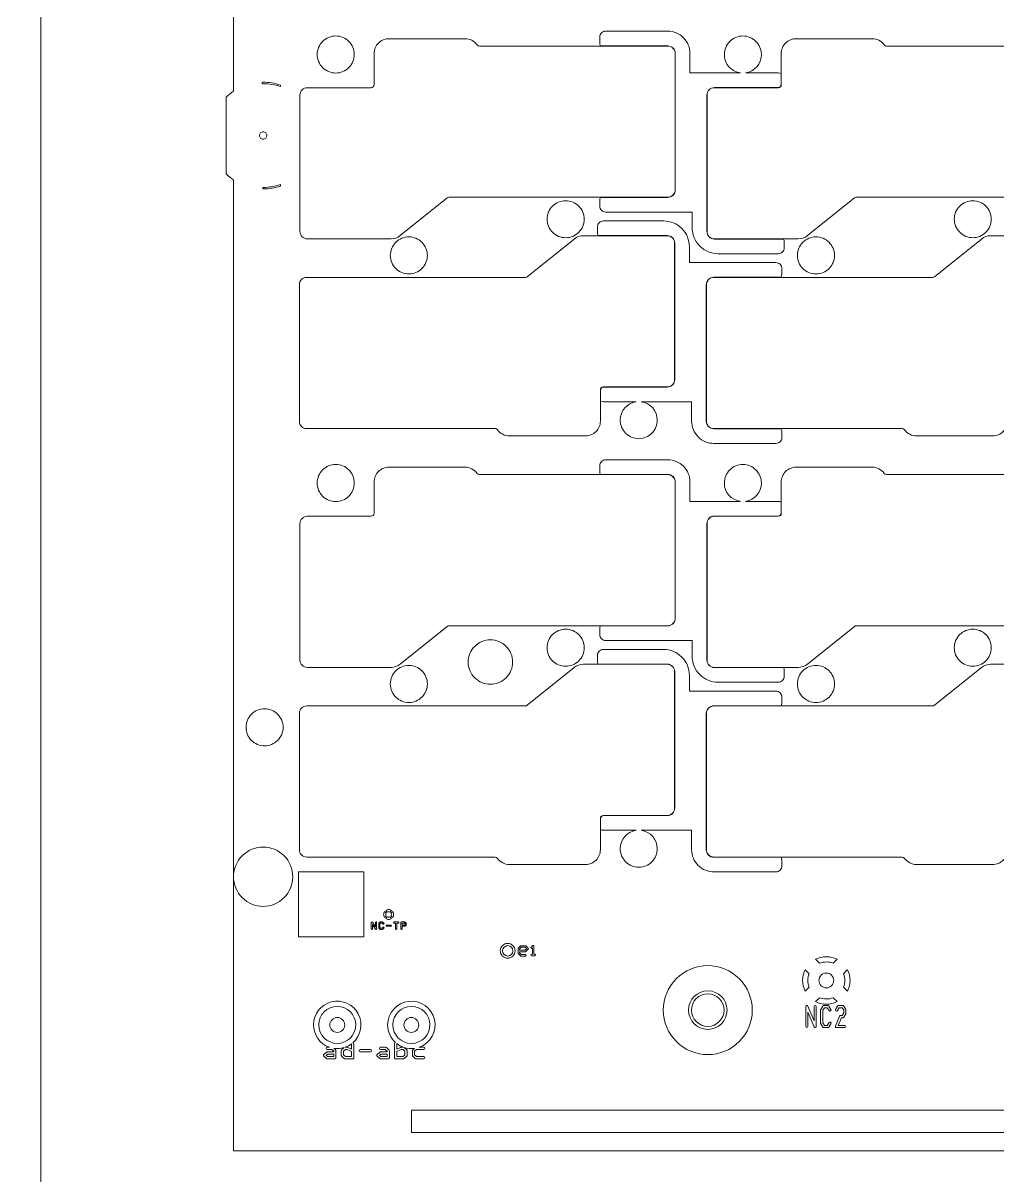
# Model space of a CAD drawing. Extents: x 2541 to 3941, y 2348 to 3338.
# Drawn here: x 3056.4 to 3122.2, y 2698.8 to 2776.6 of the extents above; entities that cross this region are included whole.
import ezdxf

# ---------------------------------------------------------------- set-up
doc = ezdxf.new("R2010")
doc.units = 0
doc.layers.get('0').update_dxf_attribs({"lineweight": 0})

msp = doc.modelspace()

# ---------------------------------------------------------------- linework, layer by layer
for p, q in [((3081.34073, 2716.25812), (3081.23172, 2716.36713)), ((3078.5665, 2707.38731), (3078.5665, 2707.73485))]:
    msp.add_line(p, q)
at = {"linetype": 'Continuous'}
for points in [[(3056.60194, 2683.81142, -1), (3056.60194, 2684.21142), (3057.60194, 2684.21142), (3057.60194, 2700.51142), (3057.60194, 2908.81142), (3056.60194, 2908.81142, -1), (3056.60194, 2909.21142), (3057.60194, 2909.21142), (3057.60194, 3107.51142), (3057.60194, 3123.81142), (3056.60194, 3123.81142, -1), (3056.60194, 3124.21142), (3057.60194, 3124.21142), (3057.60194, 3150.51142), (3070.60194, 3150.51142), (3324.60194, 3150.51142), (3337.60194, 3150.51142), (3337.60194, 3124.21142), (3338.60194, 3124.21142, -1), (3338.60194, 3123.81142), (3337.60194, 3123.81142), (3337.60194, 3107.51142)], [(3070.60194, 3084.01142), (3070.60194, 3062.00474, 0.044688), (3070.10194, 3061.60178), (3070.10194, 3056.42105, 0.044688), (3070.60194, 3056.01809), (3070.60194, 2912.00474, 0.044688), (3070.10194, 2911.60178), (3070.10194, 2906.42105, 0.044688), (3070.60194, 2906.01809), (3070.60194, 2772.00474, 0.044688), (3070.10194, 2771.60178), (3070.10194, 2766.42105)], [(3070.60194, 2719.01142), (3070.60194, 2700.51142), (3191.67105, 2700.51142, -0.200348), (3194.10194, 2704.44345), (3194.10194, 2713.91142), (3201.10194, 2713.91142), (3201.10194, 2704.43504, -0.199723), (3203.5211, 2700.51142), (3324.60194, 2700.51142), (3324.60194, 2754.01142), (3324.60194, 2756.01809, 0.044688), (3325.10194, 2756.42105), (3325.10194, 2761.60178, 0.044688), (3324.60194, 2762.00474), (3324.60194, 2906.01809, 0.044688), (3325.10194, 2906.42105)], [(3095.31552, 2764.25142), (3095.31552, 2764.65142, -0.124386), (3095.36352, 2764.84142), (3099.90041, 2764.84142, 0.414365), (3100.41028, 2765.35155), (3100.41028, 2774.55142, 0.414366), (3099.90041, 2775.06155), (3095.36352, 2775.06155, -0.124392), (3095.31552, 2775.25155), (3095.31552, 2775.65155, -0.414218), (3095.71552, 2776.05155), (3099.90041, 2776.05155, -0.414364), (3101.40028, 2774.55091), (3101.40028, 2773.24155), (3104.80174, 2773.24155)], [(3104.80174, 2773.24155, -0.375312), (3103.71909, 2774.48073, -0.414215), (3104.96959, 2775.73123, -0.414215), (3106.22009, 2774.48073, -0.375311), (3105.13743, 2773.24155)], [(3105.13743, 2773.24155), (3107.35739, 2773.24155, -0.124388), (3107.54739, 2773.19354), (3107.54739, 2772.44155, -0.414224), (3107.35739, 2772.25155), (3103.05042, 2772.25155, 0.414218), (3102.54029, 2771.74142), (3102.54029, 2762.54154, 0.414217), (3103.05042, 2762.03142), (3107.70939, 2762.03142, -0.124388), (3107.75739, 2761.84142), (3107.75739, 2761.44142, -0.414218), (3107.35739, 2761.04142), (3103.30029, 2761.04142, -0.414215), (3101.55029, 2762.79142), (3101.55029, 2763.85142), (3095.71552, 2763.85142, -0.414218), (3095.31552, 2764.25142)], [(3070.10194, 2766.42105, 0.044688), (3070.60194, 2766.01809), (3070.60194, 2719.01142)], [(3095.15648, 2762.45142), (3095.15648, 2762.85142, -0.414218), (3095.55648, 2763.25142), (3099.61358, 2763.25142, -0.414215), (3101.36358, 2761.50142), (3101.36358, 2760.44142), (3107.19836, 2760.44142, -0.414218), (3107.59836, 2760.04142), (3107.59836, 2759.64142, -0.124388), (3107.55035, 2759.45142), (3103.01346, 2759.45142, 0.414365), (3102.50359, 2758.94129), (3102.50359, 2749.74142, 0.414366), (3103.01346, 2749.23128), (3107.55035, 2749.23128, -0.124388), (3107.59836, 2749.04128), (3107.59836, 2748.64128, -0.414218), (3107.19836, 2748.24128), (3103.01346, 2748.24128, -0.414364), (3101.51359, 2749.74192), (3101.51359, 2751.05129), (3098.11213, 2751.05129)], [(3097.77644, 2751.05129), (3095.55648, 2751.05129, -0.124386), (3095.36648, 2751.09929), (3095.36648, 2751.85129, -0.414224), (3095.55648, 2752.04129), (3099.86346, 2752.04129, 0.414218), (3100.37358, 2752.55141), (3100.37358, 2761.75129, 0.414217), (3099.86346, 2762.26142), (3095.20448, 2762.26142, -0.124392), (3095.15648, 2762.45142)], [(3098.11213, 2751.05129, -0.375312), (3099.19479, 2749.8121, -0.414215), (3097.94429, 2748.5616, -0.414215), (3096.69379, 2749.8121, -0.375311), (3097.77644, 2751.05129)], [(3095.31552, 2735.34142), (3095.31552, 2735.74142, -0.124386), (3095.36352, 2735.93142), (3099.90041, 2735.93142, 0.414365), (3100.41028, 2736.44155), (3100.41028, 2745.64142, 0.414366), (3099.90041, 2746.15155), (3095.36352, 2746.15155, -0.124392), (3095.31552, 2746.34155), (3095.31552, 2746.74155, -0.414218), (3095.71552, 2747.14155), (3099.90041, 2747.14155, -0.414364), (3101.40028, 2745.64091), (3101.40028, 2744.33155), (3104.80174, 2744.33155)], [(3104.80174, 2744.33155, -0.375312), (3103.71909, 2745.57073, -0.414215), (3104.96959, 2746.82123, -0.414215), (3106.22009, 2745.57073, -0.375311), (3105.13743, 2744.33155)], [(3105.13743, 2744.33155), (3107.35739, 2744.33155, -0.124388), (3107.54739, 2744.28354), (3107.54739, 2743.53155, -0.414224), (3107.35739, 2743.34155), (3103.05042, 2743.34155, 0.414218), (3102.54029, 2742.83142), (3102.54029, 2733.63154, 0.414217), (3103.05042, 2733.12142), (3107.70939, 2733.12142, -0.124388), (3107.75739, 2732.93142), (3107.75739, 2732.53142, -0.414218), (3107.35739, 2732.13142), (3103.30029, 2732.13142, -0.414215), (3101.55029, 2733.88142), (3101.55029, 2734.94142), (3095.71552, 2734.94142, -0.414218), (3095.31552, 2735.34142)], [(3095.15648, 2733.54142), (3095.15648, 2733.94142, -0.414218), (3095.55648, 2734.34142), (3099.61358, 2734.34142, -0.414215), (3101.36358, 2732.59142), (3101.36358, 2731.53142), (3107.19836, 2731.53142, -0.414218), (3107.59836, 2731.13142), (3107.59836, 2730.73142, -0.124388), (3107.55035, 2730.54142), (3103.01346, 2730.54142, 0.414365), (3102.50359, 2730.03129), (3102.50359, 2720.83142, 0.414366), (3103.01346, 2720.32128), (3107.55035, 2720.32128, -0.124388), (3107.59836, 2720.13128), (3107.59836, 2719.73128, -0.414218), (3107.19836, 2719.33128), (3103.01346, 2719.33128, -0.414364), (3101.51359, 2720.83192), (3101.51359, 2722.14129), (3098.11213, 2722.14129)], [(3097.77644, 2722.14129), (3095.55648, 2722.14129, -0.124386), (3095.36648, 2722.18929), (3095.36648, 2722.94129, -0.414224), (3095.55648, 2723.13129), (3099.86346, 2723.13129, 0.414218), (3100.37358, 2723.64141), (3100.37358, 2732.84129, 0.414217), (3099.86346, 2733.35142), (3095.20448, 2733.35142, -0.124392), (3095.15648, 2733.54142)], [(3098.11213, 2722.14129, -0.375312), (3099.19479, 2720.9021, -0.414215), (3097.94429, 2719.6516, -0.414215), (3096.69379, 2720.9021, -0.375311), (3097.77644, 2722.14129)], [(3080.8687, 2716.73015, -0.160546), (3081.06936, 2716.79628, -0.160548), (3081.27002, 2716.73015)], [(3080.79799, 2716.65944), (3080.907, 2716.55043, 0.129207), (3080.88292, 2716.45878, 0.129217), (3080.907, 2716.36713), (3080.79799, 2716.25812)], [(3081.27002, 2716.73015), (3081.16101, 2716.62114, 0.129207), (3081.06936, 2716.64522, 0.129217), (3080.97771, 2716.62114), (3080.8687, 2716.73015)], [(3080.8687, 2716.18741), (3080.97771, 2716.29642, 0.129207), (3081.06936, 2716.27234, 0.129217), (3081.16101, 2716.29642), (3081.27002, 2716.18741)], [(3081.27002, 2716.18741, -0.160546), (3081.06936, 2716.12128, -0.160548), (3080.8687, 2716.18741)], [(3081.23172, 2716.36713, 0.129207), (3081.2558, 2716.45878, 0.129217), (3081.23172, 2716.55043), (3081.34073, 2716.65944)], [(3081.34073, 2716.65944, -0.160546), (3081.40686, 2716.45878, -0.160548), (3081.34073, 2716.25812)], [(3079.89936, 2715.49878), (3079.89936, 2715.9159, -0.743057), (3079.97264, 2715.93818), (3080.17751, 2715.63089)], [(3079.97936, 2715.78389), (3079.97936, 2715.49878, -1), (3079.89936, 2715.49878)], [(3080.17751, 2715.63089), (3080.17751, 2715.916, -1), (3080.25751, 2715.916), (3080.25751, 2715.49888, -0.743057), (3080.18422, 2715.47659), (3079.97936, 2715.78389)], [(3090.77295, 2714.20503), (3090.75897, 2714.19104, -1), (3090.68826, 2714.26175)], [(3090.82295, 2713.67971), (3090.72361, 2713.67971, -1), (3090.72361, 2713.77971), (3090.77295, 2713.77971), (3090.77295, 2714.20503)], [(3090.68826, 2714.26175), (3090.78744, 2714.36094, -0.669786), (3090.87295, 2714.32574), (3090.87295, 2713.77971), (3090.92229, 2713.77971, -1), (3090.92229, 2713.67971), (3090.82295, 2713.67971)], [(3111.32563, 2713.4384, 0.026045), (3111.28703, 2713.40362), (3111.05848, 2713.17506, 0.191101), (3110.13666, 2713.17159, 0.046577), (3110.07735, 2713.24311), (3109.90131, 2713.41915, 0.01475), (3109.87997, 2713.43927)], [(3109.17408, 2712.73338, 0.014753), (3109.1942, 2712.71205), (3109.37025, 2712.536, 0.046581), (3109.44176, 2712.4767, 0.095646), (3109.35194, 2712.01142, 0.094853), (3109.4403, 2711.54979, 0.035499), (3109.38679, 2711.50337), (3109.17367, 2711.29026)], [(3111.76507, 2711.55358, 0.189441), (3111.76558, 2712.46796), (3111.99414, 2712.69651, 0.026043), (3112.02892, 2712.73511)], [(3112.0302, 2711.29026), (3111.7912, 2711.52926, 0.017924), (3111.76507, 2711.55358)], [(3076.00194, 2709.01142, -1.546085), (3078.66377, 2707.81454, -0.328453), (3078.7165, 2707.74292), (3078.7165, 2706.79921, -0.414241), (3078.6415, 2706.72421), (3078.11997, 2706.72421, -0.187191), (3078.0694, 2706.74383), (3077.89607, 2706.90065, -0.213178), (3077.87113, 2706.9565), (3077.87113, 2707.27107, -0.213189), (3077.89607, 2707.32691), (3078.06522, 2707.47996)], [(3081.00194, 2709.01142, -1.930908), (3083.13648, 2707.50335), (3083.4415, 2707.50335, -1), (3083.4415, 2707.35335), (3082.94887, 2707.35335), (3082.82113, 2707.23778), (3082.82113, 2706.98978), (3082.94887, 2706.87421), (3083.4415, 2706.87421, -1), (3083.4415, 2706.72421), (3082.91997, 2706.72421, -0.187191), (3082.8694, 2706.74383), (3082.69607, 2706.90065, -0.213178), (3082.67113, 2706.9565), (3082.67113, 2707.27107, -0.213189), (3082.69607, 2707.32691), (3082.80357, 2707.42417)], [(3109.88078, 2710.58315), (3110.09389, 2710.79627, 0.035499), (3110.14031, 2710.84978, 0.190574), (3111.05977, 2710.84828, 0.017926), (3111.0841, 2710.82215), (3111.3231, 2710.58315)], [(3109.21191, 2708.90403), (3109.21191, 2710.24499, -0.819287), (3109.35606, 2710.27411), (3109.77482, 2709.27648)], [(3109.36191, 2709.87263), (3109.36191, 2708.90403, -1), (3109.21191, 2708.90403)], [(3109.77482, 2709.27648), (3109.77482, 2710.24509, -1), (3109.92482, 2710.24509), (3109.92482, 2708.90413, -0.819287), (3109.78067, 2708.875), (3109.36191, 2709.87263)], [(3111.21775, 2708.93305), (3111.49921, 2709.60358, -0.302454), (3111.56846, 2709.64956), (3111.66768, 2709.64956), (3111.77482, 2709.81971), (3111.77482, 2709.99993), (3111.66768, 2710.17009), (3111.46904, 2710.17009), (3111.35037, 2709.98161, -1), (3111.22344, 2710.06154), (3111.36417, 2710.28505, -0.258991), (3111.42799, 2710.32009), (3111.70874, 2710.32009, -0.258991), (3111.77256, 2710.28505), (3111.91329, 2710.06154, -0.142673), (3111.92482, 2710.02122), (3111.92482, 2709.79842, -0.142673), (3111.91329, 2709.7581), (3111.77256, 2709.53459, -0.258991), (3111.70874, 2709.49956), (3111.61822, 2709.49956), (3111.39973, 2708.97903)], [(3082.11331, 2707.48786, -0.021793), (3082.11823, 2707.48373), (3082.29156, 2707.32691, -0.213178), (3082.3165, 2707.27107), (3082.3165, 2706.9565, -0.213189), (3082.29156, 2706.90065), (3082.11823, 2706.74383, -0.187203), (3082.06765, 2706.72421), (3081.54613, 2706.72421, -0.414241), (3081.47113, 2706.79921), (3081.47113, 2707.74292, -0.378682), (3081.53694, 2707.81736, -0.213789), (3081.00194, 2709.01142)], [(3111.39973, 2708.97903), (3111.84982, 2708.97903, -1), (3111.84982, 2708.82903), (3111.28701, 2708.82903, -0.536473), (3111.21775, 2708.93305)], [(3077.5165, 2707.11378), (3077.5165, 2706.79921, -0.414241), (3077.4415, 2706.72421), (3076.91997, 2706.72421, -0.187191), (3076.8694, 2706.74383), (3076.69581, 2706.90088, -0.443818), (3076.69581, 2707.01211), (3076.8694, 2707.16916, -0.187203), (3076.91997, 2707.18878), (3077.3665, 2707.18878), (3077.3665, 2707.23778), (3077.23876, 2707.35335), (3076.91997, 2707.35335, -1), (3076.91997, 2707.50335), (3077.06739, 2707.50335)], [(3078.13649, 2707.50335), (3078.29381, 2707.50335, -0.107692), (3078.32499, 2707.49656), (3078.5665, 2707.38731)], [(3080.29581, 2706.90088, -0.443818), (3080.29581, 2707.01211), (3080.4694, 2707.16916, -0.187203), (3080.51997, 2707.18878), (3080.9665, 2707.18878), (3080.9665, 2707.23778), (3080.83876, 2707.35335), (3080.51997, 2707.35335, -1), (3080.51997, 2707.50335), (3080.86765, 2707.50335, -0.187191), (3080.91823, 2707.48373), (3081.09156, 2707.32691, -0.213178), (3081.1165, 2707.27107), (3081.1165, 2707.11378)], [(3081.621, 2707.74739, -0.015451), (3081.62113, 2707.74292), (3081.62113, 2707.38731)], [(3081.62113, 2707.38731), (3081.86263, 2707.49656, -0.107672), (3081.89381, 2707.50335), (3082.0674, 2707.50335)], [(3077.38126, 2707.42671), (3077.49156, 2707.32691, -0.213178), (3077.5165, 2707.27107), (3077.5165, 2707.11378)], [(3081.1165, 2707.11378), (3081.1165, 2706.79921, -0.414241), (3081.0415, 2706.72421), (3080.51997, 2706.72421, -0.187191), (3080.4694, 2706.74383), (3080.29581, 2706.90088)]]:
    msp.add_lwpolyline(points, format="xyb", dxfattribs=at)
for points in [[(3075.08029, 2762.54154), (3075.08029, 2771.74142, -0.414219), (3075.58042, 2772.24155), (3079.88739, 2772.24155, 0.414223), (3080.08739, 2772.44155), (3080.08739, 2774.54634, -0.414215), (3081.08739, 2775.54634), (3086.22429, 2775.54634, -0.24029), (3087.03392, 2775.13374, 0.240069), (3087.19536, 2775.05155), (3099.90041, 2775.05155, -0.414366), (3100.40028, 2774.55142), (3100.40028, 2765.35154, -0.414365), (3099.90041, 2764.85142), (3085.15088, 2764.85142, 0.170771), (3085.02567, 2764.80738), (3081.85472, 2762.26163, -0.170765), (3081.22862, 2762.04142), (3075.58042, 2762.04142, -0.414218)], [(3076.24909, 2774.48073, -0.414215), (3077.49959, 2775.73123, -0.414215), (3078.75009, 2774.48073, -0.414215), (3077.49959, 2773.23023, -0.414215)], [(3102.55029, 2762.54154), (3102.55029, 2771.74142, -0.414219), (3103.05042, 2772.24155), (3107.35739, 2772.24155, 0.414223), (3107.55739, 2772.44155), (3107.55739, 2774.54634, -0.414215), (3108.55739, 2775.54634), (3113.69429, 2775.54634, -0.24029), (3114.50392, 2775.13374, 0.240069), (3114.66536, 2775.05155), (3127.37041, 2775.05155, -0.414366), (3127.87028, 2774.55142), (3127.87028, 2765.35154, -0.414365), (3127.37041, 2764.85142), (3112.62088, 2764.85142, 0.170771), (3112.49567, 2764.80738), (3109.32472, 2762.26163, -0.170765), (3108.69862, 2762.04142), (3103.05042, 2762.04142, -0.414218)], [(3072.57705, 2772.61133, -0.084269), (3073.76632, 2772.41791), (3073.76632, 2772.31205, 0.086732), (3072.57774, 2772.51133, -1)], [(3072.35194, 2769.01142, -0.414222), (3072.60194, 2769.26142, -0.414222), (3072.85194, 2769.01142, -0.414222), (3072.60194, 2768.76142, -0.414222)], [(3072.62461, 2765.5115, 0.083361), (3073.76632, 2765.71078), (3073.76632, 2765.60492, -0.080899), (3072.62526, 2765.4115, -1)], [(3091.7617, 2763.36753, -0.414215), (3093.0122, 2764.61803, -0.414215), (3094.2627, 2763.36753, -0.414215), (3093.0122, 2762.11703, -0.414215)], [(3119.2317, 2763.36753, -0.414215), (3120.4822, 2764.61803, -0.414215), (3121.7327, 2763.36753, -0.414215), (3120.4822, 2762.11703, -0.414215)], [(3075.04359, 2749.74141), (3075.04359, 2758.94129, -0.414365), (3075.54346, 2759.44142), (3090.29299, 2759.44142, 0.170771), (3090.4182, 2759.48545), (3093.58915, 2762.0312, -0.170765), (3094.21525, 2762.25142), (3099.86346, 2762.25142, -0.414218), (3100.36358, 2761.75129), (3100.36358, 2752.55141, -0.414219), (3099.86346, 2752.05129), (3095.55648, 2752.05129, 0.414223), (3095.35648, 2751.85129), (3095.35648, 2749.74649, -0.414215), (3094.35648, 2748.74649), (3089.21959, 2748.74649, -0.24029), (3088.40995, 2749.15909, 0.240069), (3088.24851, 2749.24128), (3075.54346, 2749.24128, -0.414366)], [(3081.18117, 2760.9253, -0.414215), (3082.43167, 2762.1758, -0.414215), (3083.68217, 2760.9253, -0.414215), (3082.43167, 2759.6748, -0.414215)], [(3102.51359, 2749.74141), (3102.51359, 2758.94129, -0.414365), (3103.01346, 2759.44142), (3117.76299, 2759.44142, 0.170771), (3117.8882, 2759.48545), (3121.05915, 2762.0312, -0.170765), (3121.68525, 2762.25142), (3127.33346, 2762.25142, -0.414218), (3127.83358, 2761.75129), (3127.83358, 2752.55141, -0.414219), (3127.33346, 2752.05129), (3123.02648, 2752.05129, 0.414223), (3122.82648, 2751.85129), (3122.82648, 2749.74649, -0.414215), (3121.82648, 2748.74649), (3116.68959, 2748.74649, -0.24029), (3115.87995, 2749.15909, 0.240069), (3115.71851, 2749.24128), (3103.01346, 2749.24128, -0.414366)], [(3108.65117, 2760.9253, -0.414215), (3109.90167, 2762.1758, -0.414215), (3111.15217, 2760.9253, -0.414215), (3109.90167, 2759.6748, -0.414215)], [(3075.08029, 2733.63154), (3075.08029, 2742.83142, -0.414219), (3075.58042, 2743.33155), (3079.88739, 2743.33155, 0.414223), (3080.08739, 2743.53155), (3080.08739, 2745.63634, -0.414215), (3081.08739, 2746.63634), (3086.22429, 2746.63634, -0.24029), (3087.03392, 2746.22374, 0.240069), (3087.19536, 2746.14155), (3099.90041, 2746.14155, -0.414366), (3100.40028, 2745.64142), (3100.40028, 2736.44154, -0.414365), (3099.90041, 2735.94142), (3085.15088, 2735.94142, 0.170771), (3085.02567, 2735.89738), (3081.85472, 2733.35163, -0.170765), (3081.22862, 2733.13142), (3075.58042, 2733.13142, -0.414218)], [(3076.24909, 2745.57073, -0.414215), (3077.49959, 2746.82123, -0.414215), (3078.75009, 2745.57073, -0.414215), (3077.49959, 2744.32023, -0.414215)], [(3102.55029, 2733.63154), (3102.55029, 2742.83142, -0.414219), (3103.05042, 2743.33155), (3107.35739, 2743.33155, 0.414223), (3107.55739, 2743.53155), (3107.55739, 2745.63634, -0.414215), (3108.55739, 2746.63634), (3113.69429, 2746.63634, -0.24029), (3114.50392, 2746.22374, 0.240069), (3114.66536, 2746.14155), (3127.37041, 2746.14155, -0.414366), (3127.87028, 2745.64142), (3127.87028, 2736.44154, -0.414365), (3127.37041, 2735.94142), (3112.62088, 2735.94142, 0.170771), (3112.49567, 2735.89738), (3109.32472, 2733.35163, -0.170765), (3108.69862, 2733.13142), (3103.05042, 2733.13142, -0.414218)], [(3091.7617, 2734.45753, -0.414215), (3093.0122, 2735.70803, -0.414215), (3094.2627, 2734.45753, -0.414215), (3093.0122, 2733.20703, -0.414215)], [(3119.2317, 2734.45753, -0.414215), (3120.4822, 2735.70803, -0.414215), (3121.7327, 2734.45753, -0.414215), (3120.4822, 2733.20703, -0.414215)], [(3086.43691, 2733.49142, -0.414215), (3087.93691, 2734.99142, -0.414215), (3089.43691, 2733.49142, -0.414215), (3087.93691, 2731.99142, -0.414215)], [(3075.04359, 2720.83141), (3075.04359, 2730.03129, -0.414365), (3075.54346, 2730.53142), (3090.29299, 2730.53142, 0.170771), (3090.4182, 2730.57545), (3093.58915, 2733.1212, -0.170765), (3094.21525, 2733.34142), (3099.86346, 2733.34142, -0.414218), (3100.36358, 2732.84129), (3100.36358, 2723.64141, -0.414219), (3099.86346, 2723.14129), (3095.55648, 2723.14129, 0.414223), (3095.35648, 2722.94129), (3095.35648, 2720.83649, -0.414215), (3094.35648, 2719.83649), (3089.21959, 2719.83649, -0.24029), (3088.40995, 2720.24909, 0.240069), (3088.24851, 2720.33128), (3075.54346, 2720.33128, -0.414366)], [(3081.18117, 2732.0153, -0.414215), (3082.43167, 2733.2658, -0.414215), (3083.68217, 2732.0153, -0.414215), (3082.43167, 2730.7648, -0.414215)], [(3102.51359, 2720.83141), (3102.51359, 2730.03129, -0.414365), (3103.01346, 2730.53142), (3117.76299, 2730.53142, 0.170771), (3117.8882, 2730.57545), (3121.05915, 2733.1212, -0.170765), (3121.68525, 2733.34142), (3127.33346, 2733.34142, -0.414218), (3127.83358, 2732.84129), (3127.83358, 2723.64141, -0.414219), (3127.33346, 2723.14129), (3123.02648, 2723.14129, 0.414223), (3122.82648, 2722.94129), (3122.82648, 2720.83649, -0.414215), (3121.82648, 2719.83649), (3116.68959, 2719.83649, -0.24029), (3115.87995, 2720.24909, 0.240069), (3115.71851, 2720.33128), (3103.01346, 2720.33128, -0.414366)], [(3108.65117, 2732.0153, -0.414215), (3109.90167, 2733.2658, -0.414215), (3111.15217, 2732.0153, -0.414215), (3109.90167, 2730.7648, -0.414215)], [(3071.44629, 2729.09055, -0.414215), (3072.69679, 2730.34105, -0.414215), (3073.94729, 2729.09055, -0.414215), (3072.69679, 2727.84005, -0.414215)], [(3070.60194, 2719.01142, -0.414214), (3072.60194, 2721.01142, -0.414214), (3074.60194, 2719.01142, -0.414214), (3072.60194, 2717.01142, -0.414214)], [(3080.39936, 2715.5686), (3080.39936, 2715.84617, -0.200868), (3080.41108, 2715.87475), (3080.48061, 2715.94428, -0.200868), (3080.50918, 2715.956), (3080.64768, 2715.956, -0.200868), (3080.67626, 2715.94428), (3080.74579, 2715.87475, -1), (3080.68922, 2715.81818), (3080.6314, 2715.876), (3080.52547, 2715.876), (3080.47936, 2715.82989), (3080.47936, 2715.58488), (3080.52547, 2715.53878), (3080.6314, 2715.53878), (3080.68922, 2715.5966, -1), (3080.74579, 2715.54003), (3080.67626, 2715.47049, -0.200868), (3080.64768, 2715.45878), (3080.50918, 2715.45878, -0.200868), (3080.48061, 2715.47049), (3080.41108, 2715.54003, -0.200868)], [(3080.93936, 2715.66739, -1), (3080.93936, 2715.74739), (3081.21751, 2715.74739, -1), (3081.21751, 2715.66739)], [(3081.43936, 2715.876, -1), (3081.43936, 2715.956), (3081.57843, 2715.956), (3081.71751, 2715.956, -1), (3081.71751, 2715.876), (3081.61843, 2715.876), (3081.61843, 2715.49878, -1), (3081.53843, 2715.49878), (3081.53843, 2715.876)], [(3081.89936, 2715.49878), (3081.89936, 2715.70739), (3081.89936, 2715.916, -0.414265), (3081.93936, 2715.956), (3082.14768, 2715.956, -0.200868), (3082.17626, 2715.94428), (3082.24579, 2715.87475, -0.200868), (3082.25751, 2715.84617), (3082.25751, 2715.77721, -0.200868), (3082.24579, 2715.74864), (3082.17626, 2715.6791, -0.200868), (3082.14768, 2715.66739), (3081.97936, 2715.66739), (3081.97936, 2715.49878, -1)], [(3089.80052, 2713.85478), (3089.80052, 2714.00379), (3089.80052, 2714.15279, -0.200121), (3089.81532, 2714.1883), (3089.96401, 2714.337, -0.200121), (3089.99952, 2714.3518), (3090.29754, 2714.3518, -0.200121), (3090.33305, 2714.337), (3090.4819, 2714.18815, -0.414249), (3090.4819, 2714.11744), (3090.33305, 2713.96859, -0.200121), (3090.29754, 2713.95379), (3089.90052, 2713.95379), (3089.90052, 2713.87549), (3090.02023, 2713.75577), (3090.29754, 2713.75577, -1), (3090.29754, 2713.65577), (3089.99952, 2713.65577, -0.200121), (3089.96401, 2713.67057), (3089.81532, 2713.81927, -0.200121)], [(3099.60194, 2710.01142, -0.414214), (3102.60194, 2713.01142, -0.414214), (3105.60194, 2710.01142, -0.414214), (3102.60194, 2707.01142, -0.414214)], [(3110.10194, 2712.01142, -0.414217), (3110.60194, 2712.51142, -0.414217), (3111.10194, 2712.01142, -0.414217), (3110.60194, 2711.51142, -0.414217)], [(3110.21191, 2709.12789), (3110.21191, 2710.02122, -0.142673), (3110.22344, 2710.06154), (3110.36417, 2710.28505, -0.258991), (3110.42799, 2710.32009), (3110.70874, 2710.32009, -0.258991), (3110.77256, 2710.28505), (3110.91329, 2710.06154, -1), (3110.78635, 2709.98161), (3110.66768, 2710.17009), (3110.46904, 2710.17009), (3110.36191, 2709.99993), (3110.36191, 2709.14918), (3110.46904, 2708.97903), (3110.66768, 2708.97903), (3110.78635, 2709.1675, -1), (3110.91329, 2709.08757), (3110.77256, 2708.86406, -0.258991), (3110.70874, 2708.82903), (3110.42799, 2708.82903, -0.258991), (3110.36417, 2708.86406), (3110.22344, 2709.08757, -0.142673)], [(3077.10194, 2709.01142, -0.414217), (3077.60194, 2709.51142, -0.414217), (3078.10194, 2709.01142, -0.414217), (3077.60194, 2708.51142, -0.414217)], [(3082.10194, 2709.01142, -0.414217), (3082.60194, 2709.51142, -0.414217), (3083.10194, 2709.01142, -0.414217), (3082.60194, 2708.51142, -0.414217)], [(3079.14613, 2707.19607, -1), (3079.14613, 2707.34607), (3079.8415, 2707.34607, -1), (3079.8415, 2707.19607)]]:
    msp.add_lwpolyline(points, format="xyb", close=True, dxfattribs=at)
for points in [[(3074.99048, 2714.95003), (3074.99048, 2719.35003), (3079.39048, 2719.35003), (3079.39048, 2714.95003)], [(3081.97936, 2715.74739), (3082.1314, 2715.74739), (3082.17751, 2715.79349), (3082.17751, 2715.82989), (3082.1314, 2715.876), (3081.97936, 2715.876)], [(3089.90052, 2714.05379), (3090.27683, 2714.05379), (3090.37583, 2714.15279), (3090.27683, 2714.2518), (3090.02023, 2714.2518), (3089.90052, 2714.13208)], [(3076.85792, 2706.9565), (3076.94887, 2706.87421), (3077.3665, 2706.87421), (3077.3665, 2707.03878), (3076.94887, 2707.03878)], [(3078.02113, 2706.98978), (3078.14887, 2706.87421), (3078.5665, 2706.87421), (3078.5665, 2707.22268), (3078.27764, 2707.35335), (3078.14887, 2707.35335), (3078.02113, 2707.23778)], [(3080.45792, 2706.9565), (3080.54887, 2706.87421), (3080.9665, 2706.87421), (3080.9665, 2707.03878), (3080.54887, 2707.03878)], [(3081.62113, 2706.87421), (3082.03876, 2706.87421), (3082.1665, 2706.98978), (3082.1665, 2707.23778), (3082.03876, 2707.35335), (3081.90999, 2707.35335), (3081.62113, 2707.22268)], [(3082.60194, 2701.76142), (3082.60194, 2703.26142), (3190.80194, 2703.26142), (3190.80194, 2701.76142)]]:
    msp.add_lwpolyline(points, close=True, dxfattribs=at)
for centre, radius in [((3089.10194, 2714.01142), 0.5), ((3089.10194, 2714.01142), 0.35), ((3102.60194, 2710.01142), 1.3), ((3102.60194, 2710.01142), 1.1), ((3077.60194, 2709.01142), 1.25), ((3082.60194, 2709.01142), 1.25)]:
    msp.add_circle(centre, radius)
for centre, radius, start, end in [((3081.06936, 2716.45878), 0.3375, 143.519495, 179.999948), ((3081.06936, 2716.45878), 0.3375, 180.000052, 216.480505), ((3110.60194, 2712.01142), 1.6, 63.108161, 116.822481), ((3110.60194, 2712.01142), 1.6, 153.177587, 180.000084), ((3110.60194, 2712.01142), 1.6, 333.209933, 26.891783), ((3110.60194, 2712.01141), 1.6, 179.99995, 206.790058), ((3110.60194, 2712.01142), 1.6, 243.209862, 296.790138), ((3077.60194, 2709.01142), 1.6, 179.999991, 250.482652), ((3077.60194, 2709.01142), 1.6, 262.072287, 286.831263), ((3077.60193, 2709.01141), 1.6, 289.517664, 307.074312), ((3082.60193, 2709.01142), 1.6, 232.187169, 250.483065), ((3082.60194, 2709.01142), 1.6, 252.218124, 277.239688)]:
    msp.add_arc(centre, radius, start, end)

doc.saveas('drawing.dxf')
